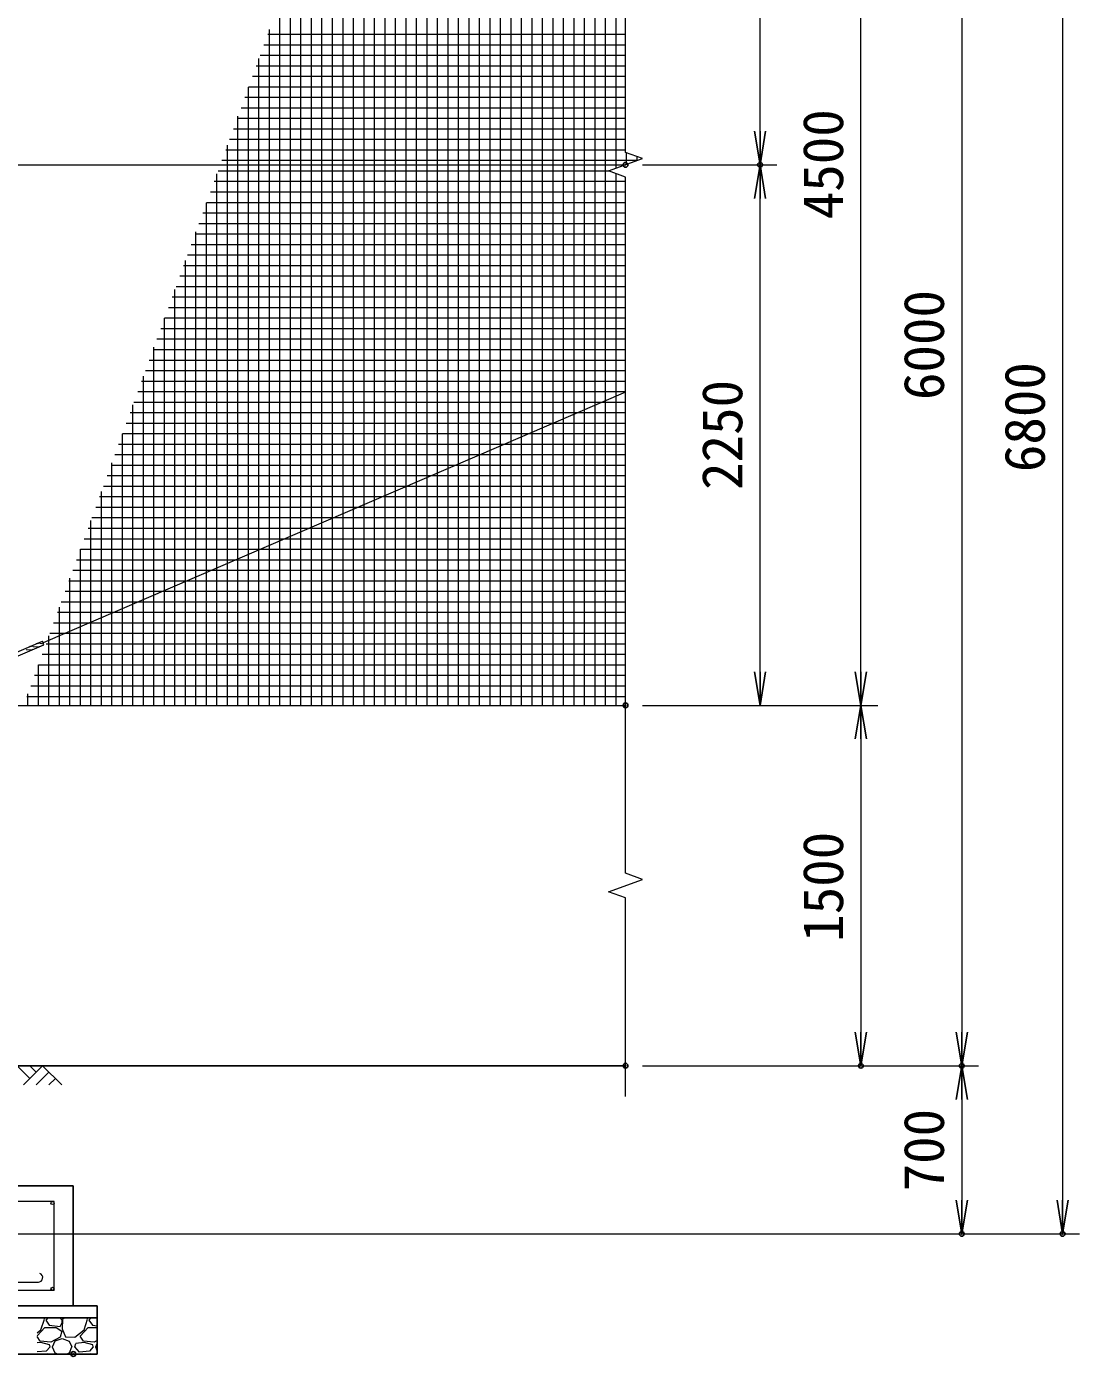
# Model space of a CAD drawing. Units: millimetres, scale not verified. Extents: x -14700 to 14700, y -10395 to 10395.
# Drawn here: x -1339 to 3046, y -2616 to 2919 of the extents above; entities that cross this region are included whole.
import ezdxf
from ezdxf.enums import TextEntityAlignment as Align

# ---------------------------------------------------------------- set-up
doc = ezdxf.new("R2010")
doc.units = ezdxf.units.MM
doc.header["$LTSCALE"] = 40
doc.header["$PDMODE"] = 32
doc.header["$PDSIZE"] = 20
for name, color, linetype, lineweight in [('0-3_D-STR3', 3, 'Continuous', 13), ('0-4_D-BGD', 7, 'Continuous', 25), ('0-5_D-STR-DIM', 7, 'Continuous', 13), ('0-9_D-STR2', 7, 'Continuous', 13), ('0-A_D-DCR-HCH', 7, 'Continuous', 13), ('0-B_D-STR4', 7, 'Continuous', 25)]:
    doc.layers.add(name, color=color, linetype=linetype, lineweight=lineweight)
doc.layers.add('0-6_0', color=7, linetype='Continuous')
doc.layers.add('0-7_Defpoints', color=8, linetype='Continuous')
doc.styles.add('ＭＳ ゴシック', font='')
doc.styles.get('ＭＳ ゴシック').set_extended_font_data('MS Gothic')

# ---------------------------------------------------------------- blocks, each defined once
blk = doc.blocks.new('_Open')
at = {"layer": '0-6_0'}
blk.add_line((-40, 6.67), (0, 0), dxfattribs=at)
blk.add_lwpolyline([(-40, -6.67), (0, 0), (-40, 0)], dxfattribs=at)

msp = doc.modelspace()

# ---------------------------------------------------------------- linework, layer by layer
at = {"layer": '0-3_D-STR3'}
for p, q in [((-10862.55, 2343.74), (1155.76, 2343.74)), ((1155.76, 1397.56), (-1269.31, 353.58)), ((-1438.07, 289.64), (-1272.74, 360.82)), ((-1431.74, 274.95), (-1266.41, 346.12)), ((-1311.85, 339.24), (-1296.7, 337.46)), ((-1282.46, 351.89), (-1267.92, 350.18)), ((-1341.24, 326.59), (-1326.09, 324.8)), ((-10862.55, 93.74), (1155.76, 93.74)), ((-1224.24, -1971.26), (-2064.24, -1971.26)), ((-1224.24, -2341.26), (-1224.24, -1971.26)), ((-1469.74, -2306.59), (-1289.31, -2306.59)), ((-1224.24, -2341.26), (-2064.24, -2341.26))]:
    msp.add_line(p, q, dxfattribs=at)
for centre in [(-1230.74, -1977.76), (-1230.74, -2334.76)]:
    msp.add_circle(centre, 6.5, dxfattribs=at)
for centre, radius, start, end in [((-1315.36, 309.45), 30, 83.29125, 115.66205), ((-1285.96, 322.1), 30, 83.29125, 115.66205), ((-1293.2, 367.25), 30, 263.29123, 293.29132), ((-1373.17, 308.87), 113.07, 19.23447, 27.34833), ((-1322.59, 354.6), 30, 263.29123, 293.29132), ((-1290.13, -2287.93), 18.68, 267.47455, 68.33411)]:
    msp.add_arc(centre, radius, start, end, dxfattribs=at)
at = {"layer": '0-4_D-BGD'}
msp.add_line((1155.76, -1406.26), (-1431.74, -1406.26), dxfattribs=at)
at = {"layer": '0-5_D-STR-DIM'}
for p, q in [((1155.76, 2395.05), (1155.76, 4766.15)), ((2975.76, 4553.74), (2975.76, -1966.26)), ((1715.76, 2483.74), (1715.76, 4453.74)), ((2135.76, 233.74), (2135.76, 4453.74)), ((2555.76, 4453.74), (2555.76, -1266.26)), ((1226.24, 2369.4), (1155.76, 2395.05)), ((1085.28, 2318.09), (1226.24, 2369.4)), ((1225.76, 2343.74), (1785.76, 2343.74)), ((1225.76, 2343.74), (1785.76, 2343.74)), ((1155.76, 2292.44), (1085.28, 2318.09)), ((1155.76, -604.95), (1155.76, 2292.44)), ((1715.76, 233.74), (1715.76, 2203.74)), ((1225.76, 93.74), (1785.76, 93.74)), ((1225.76, 93.74), (2205.76, 93.74)), ((1225.76, 93.74), (2205.76, 93.74)), ((2135.76, -46.26), (2135.76, -1266.26)), ((1226.24, -630.6), (1155.76, -604.95)), ((1085.28, -681.91), (1226.24, -630.6)), ((1155.76, -707.56), (1085.28, -681.91)), ((1155.76, -1533.85), (1155.76, -707.56)), ((1225.76, -1406.26), (2205.76, -1406.26)), ((1225.76, -1406.26), (2625.76, -1406.26)), ((1225.76, -1406.26), (2625.76, -1406.26)), ((2555.76, -1546.26), (2555.76, -1966.26)), ((-1499.24, -2106.26), (2625.76, -2106.26)), ((-1499.24, -2106.26), (3045.76, -2106.26))]:
    msp.add_line(p, q, dxfattribs=at)
at = {"layer": '0-7_Defpoints'}
for p in [(1155.76, 2343.74), (1715.76, 2343.74), (1155.76, 93.74), (1155.76, -1406.26), (2135.76, -1406.26), (2555.76, -1406.26), (2555.76, -2106.26), (2975.76, -2106.26), (-1144.24, -2606.26)]:
    msp.add_point(p, dxfattribs=at)
at = {"layer": '0-9_D-STR2'}
for p, q in [((285.19, 93.74), (285.19, 4589.65)), ((328.94, 93.74), (328.94, 4593.74)), ((372.69, 93.74), (372.69, 4593.74)), ((416.44, 93.74), (416.44, 4593.74)), ((460.19, 93.74), (460.19, 4593.74)), ((503.94, 93.74), (503.94, 4593.74)), ((547.69, 93.74), (547.69, 4593.74)), ((591.44, 93.74), (591.44, 4593.74)), ((635.19, 93.74), (635.19, 4593.74)), ((678.94, 93.74), (678.94, 4593.74)), ((722.69, 93.74), (722.69, 4593.74)), ((766.44, 93.74), (766.44, 4593.74)), ((810.19, 93.74), (810.19, 4593.74)), ((853.94, 93.74), (853.94, 4593.74)), ((897.69, 93.74), (897.69, 4593.74)), ((941.44, 93.74), (941.44, 4593.74)), ((985.19, 93.74), (985.19, 4593.74)), ((1028.94, 93.74), (1028.94, 4593.74)), ((1072.69, 93.74), (1072.69, 4593.74)), ((1116.44, 2329.43), (1116.44, 4593.74)), ((241.44, 93.74), (241.44, 4469.45)), ((197.69, 93.74), (197.69, 4349.25)), ((153.94, 93.74), (153.94, 4229.05)), ((110.19, 93.74), (110.19, 4108.85)), ((66.44, 93.74), (66.44, 3988.64)), ((22.69, 93.74), (22.69, 3868.44)), ((-21.06, 93.74), (-21.06, 3748.24)), ((-64.81, 93.74), (-64.81, 3628.04)), ((-108.56, 93.74), (-108.56, 3507.84)), ((-152.31, 93.74), (-152.31, 3387.63)), ((-196.06, 93.74), (-196.06, 3267.43)), ((-239.81, 93.74), (-239.81, 3147.23)), ((-283.56, 93.74), (-283.56, 3027.03)), ((-334.36, 2887.47), (1155.76, 2887.47)), ((-327.31, 93.74), (-327.31, 2906.83)), ((-350.28, 2843.72), (1155.76, 2843.72)), ((-371.06, 93.74), (-371.06, 2786.62)), ((-366.2, 2799.97), (1155.76, 2799.97)), ((-398.05, 2712.47), (1155.76, 2712.47)), ((-382.13, 2756.22), (1155.76, 2756.22)), ((-414.81, 93.74), (-414.81, 2666.42)), ((-413.97, 2668.72), (1155.76, 2668.72)), ((-429.9, 2624.97), (1155.76, 2624.97)), ((-445.82, 2581.22), (1155.76, 2581.22)), ((-477.67, 2493.72), (1155.76, 2493.72)), ((-461.75, 2537.47), (1155.76, 2537.47)), ((-458.56, 93.74), (-458.56, 2546.22)), ((-493.59, 2449.97), (1155.76, 2449.97)), ((-509.52, 2406.22), (1155.76, 2406.22)), ((-502.31, 93.74), (-502.31, 2426.02)), ((1160.19, 2345.36), (1160.19, 2393.44)), ((-525.44, 2362.47), (1207.22, 2362.47)), ((1203.94, 2361.28), (1203.94, 2377.51)), ((-557.29, 2274.97), (1155.76, 2274.97)), ((-546.06, 93.74), (-546.06, 2305.81)), ((-541.36, 2318.72), (1087.01, 2318.72)), ((1116.44, 93.74), (1116.44, 2306.75)), ((-573.21, 2231.22), (1155.76, 2231.22)), ((-589.81, 93.74), (-589.81, 2185.61)), ((-589.13, 2187.47), (1155.76, 2187.47)), ((-605.06, 2143.72), (1155.76, 2143.72)), ((-636.91, 2056.22), (1155.76, 2056.22)), ((-633.56, 93.74), (-633.56, 2065.41)), ((-620.98, 2099.97), (1155.76, 2099.97)), ((-652.83, 2012.47), (1155.76, 2012.47)), ((-677.31, 93.74), (-677.31, 1945.21)), ((-668.75, 1968.72), (1155.76, 1968.72)), ((-684.68, 1924.97), (1155.76, 1924.97)), ((-716.52, 1837.47), (1155.76, 1837.47)), ((-700.6, 1881.22), (1155.76, 1881.22)), ((-732.45, 1793.72), (1155.76, 1793.72)), ((-721.06, 93.74), (-721.06, 1825.01)), ((-748.37, 1749.97), (1155.76, 1749.97)), ((-780.22, 1662.47), (1155.76, 1662.47)), ((-764.81, 93.74), (-764.81, 1704.8)), ((-764.3, 1706.22), (1155.76, 1706.22)), ((-796.14, 1618.72), (1155.76, 1618.72)), ((-812.07, 1574.97), (1155.76, 1574.97)), ((-808.56, 93.74), (-808.56, 1584.6)), ((-827.99, 1531.22), (1155.76, 1531.22)), ((-859.84, 1443.72), (1155.76, 1443.72)), ((-852.31, 93.74), (-852.31, 1464.4)), ((-843.91, 1487.47), (1155.76, 1487.47)), ((-875.76, 1399.97), (1155.76, 1399.97)), ((-896.06, 93.74), (-896.06, 1344.2)), ((-891.69, 1356.22), (1155.76, 1356.22)), ((-907.61, 1312.47), (1155.76, 1312.47)), ((-939.81, 93.74), (-939.81, 1224)), ((-939.46, 1224.97), (1155.76, 1224.97)), ((-923.53, 1268.72), (1155.76, 1268.72)), ((-955.38, 1181.22), (1155.76, 1181.22)), ((-971.3, 1137.47), (1155.76, 1137.47)), ((-987.23, 1093.72), (1155.76, 1093.72)), ((-983.56, 93.74), (-983.56, 1103.79)), ((-1019.07, 1006.22), (1155.76, 1006.22)), ((-1003.15, 1049.97), (1155.76, 1049.97)), ((-1035, 962.47), (1155.76, 962.47)), ((-1027.31, 93.74), (-1027.31, 983.59)), ((-1050.92, 918.72), (1155.76, 918.72)), ((-1082.77, 831.22), (1155.76, 831.22)), ((-1071.06, 93.74), (-1071.06, 863.39)), ((-1066.85, 874.97), (1155.76, 874.97)), ((-1098.69, 787.47), (1155.76, 787.47)), ((-1114.81, 93.74), (-1114.81, 743.19)), ((-1114.62, 743.72), (1155.76, 743.72)), ((-1130.54, 699.97), (1155.76, 699.97)), ((-1162.39, 612.47), (1155.76, 612.47)), ((-1158.56, 93.74), (-1158.56, 622.98)), ((-1146.46, 656.22), (1155.76, 656.22)), ((-1178.31, 568.72), (1155.76, 568.72)), ((-1202.31, 93.74), (-1202.31, 502.78)), ((-1194.24, 524.97), (1155.76, 524.97)), ((-1210.16, 481.22), (1155.76, 481.22)), ((-1242.01, 393.72), (1155.76, 393.72)), ((-1226.08, 437.47), (1155.76, 437.47)), ((-1257.93, 349.97), (1155.76, 349.97)), ((-1246.06, 93.74), (-1246.06, 382.58)), ((-1273.85, 306.22), (1155.76, 306.22)), ((-1289.81, 93.74), (-1289.81, 262.38)), ((-1289.78, 262.47), (1155.76, 262.47)), ((-1321.62, 174.97), (1155.76, 174.97)), ((-1305.7, 218.72), (1155.76, 218.72)), ((-1337.55, 131.22), (1155.76, 131.22)), ((-1333.56, 93.74), (-1333.56, 142.18))]:
    msp.add_line(p, q, dxfattribs=at)
at = {"layer": '0-A_D-DCR-HCH'}
for p, q in [((-1325.31, -1459.47), (-1378.53, -1406.26)), ((-1272.1, -1406.26), (-1351.92, -1486.07)), ((-1298.57, -1433), (-1325.31, -1406.26)), ((-1245.5, -1432.86), (-1298.95, -1486.07)), ((-1272.1, -1406.26), (-1192.28, -1486.07)), ((-1218.89, -1459.47), (-1245.62, -1486.07)), ((-1278.85, -2506.24), (-1264.45, -2461.24)), ((-1264.45, -2461.24), (-1267.5, -2456.26)), ((-1250.47, -2456.26), (-1259.05, -2464.84)), ((-1259.05, -2464.84), (-1244.65, -2486.44)), ((-1244.65, -2486.44), (-1199.65, -2491.84)), ((-1190.65, -2464.84), (-1200.47, -2456.26)), ((-1199.65, -2491.84), (-1190.65, -2475.64)), ((-1188.85, -2463.04), (-1190.65, -2500.84)), ((-1190.65, -2475.64), (-1190.65, -2464.84)), ((-1181.42, -2456.26), (-1188.85, -2463.04)), ((-1098.85, -2506.24), (-1084.45, -2461.24)), ((-1084.45, -2461.24), (-1087.5, -2456.26)), ((-1070.47, -2456.26), (-1079.05, -2464.84)), ((-1079.05, -2464.84), (-1064.65, -2486.44)), ((-1064.65, -2486.44), (-1044.24, -2488.89)), ((-1294.24, -2530.54), (-1262.65, -2495.44)), ((-1294.24, -2518.13), (-1278.85, -2506.24)), ((-1282.45, -2553.04), (-1294.24, -2532.84)), ((-1262.65, -2495.44), (-1215.85, -2495.44)), ((-1199.65, -2536.84), (-1237.45, -2556.64)), ((-1219.45, -2551.24), (-1190.65, -2542.24)), ((-1215.85, -2495.44), (-1192.45, -2511.64)), ((-1192.45, -2511.64), (-1199.65, -2536.84)), ((-1190.65, -2500.84), (-1176.25, -2535.04)), ((-1190.65, -2542.24), (-1161.85, -2553.04)), ((-1176.25, -2535.04), (-1138.45, -2536.84)), ((-1138.45, -2536.84), (-1098.85, -2506.24)), ((-1115.05, -2531.44), (-1082.65, -2495.44)), ((-1102.45, -2553.04), (-1115.05, -2531.44)), ((-1082.65, -2495.44), (-1044.24, -2495.44)), ((-1278.85, -2558.44), (-1294.24, -2560.06)), ((-1257.25, -2594.44), (-1294.24, -2597.66)), ((-1237.45, -2556.64), (-1282.45, -2553.04)), ((-1242.85, -2567.44), (-1278.85, -2558.44)), ((-1241.05, -2576.44), (-1257.25, -2594.44)), ((-1241.05, -2576.44), (-1242.85, -2567.44)), ((-1232.05, -2576.44), (-1221.25, -2601.64)), ((-1230.25, -2576.44), (-1219.45, -2551.24)), ((-1161.85, -2553.04), (-1151.05, -2576.44)), ((-1160.05, -2601.64), (-1151.05, -2576.44)), ((-1138.45, -2576.44), (-1133.05, -2562.04)), ((-1118.65, -2598.04), (-1138.45, -2576.44)), ((-1098.85, -2558.44), (-1133.05, -2562.04)), ((-1077.25, -2594.44), (-1118.65, -2598.04)), ((-1057.45, -2556.64), (-1102.45, -2553.04)), ((-1062.85, -2567.44), (-1098.85, -2558.44)), ((-1061.05, -2576.44), (-1077.25, -2594.44)), ((-1061.05, -2576.44), (-1062.85, -2567.44)), ((-1044.24, -2549.72), (-1057.45, -2556.64)), ((-1052.05, -2576.44), (-1044.24, -2594.67)), ((-1050.25, -2576.44), (-1044.24, -2562.41)), ((-1253.65, -2605.24), (-1256.02, -2606.26)), ((-1250.61, -2606.26), (-1253.65, -2605.24)), ((-1221.25, -2601.64), (-1205.57, -2606.26)), ((-1175.74, -2606.26), (-1160.05, -2601.64)), ((-1147.45, -2605.24), (-1148.56, -2606.26)), ((-1135.29, -2606.26), (-1147.45, -2605.24)), ((-1073.65, -2605.24), (-1076.02, -2606.26)), ((-1070.61, -2606.26), (-1073.65, -2605.24))]:
    msp.add_line(p, q, dxfattribs=at)
at = {"layer": '0-B_D-STR4'}
for p, q in [((-1431.74, -1906.26), (-1144.24, -1906.26)), ((-1144.24, -2406.26), (-1144.24, -1906.26)), ((-1044.24, -2406.26), (-2244.24, -2406.26)), ((-1044.24, -2406.26), (-1044.24, -2606.26)), ((-1044.24, -2456.26), (-2244.24, -2456.26)), ((-1044.24, -2606.26), (-2244.24, -2606.26))]:
    msp.add_line(p, q, dxfattribs=at)

# ---------------------------------------------------------------- block references
at = {"layer": '0-5_D-STR-DIM', "xscale": 3.5, "yscale": 3.5}
for p, rotation in [((1715.76, 2343.74), 270), ((1715.76, 2343.74), 90), ((1715.76, 93.74), 270), ((2135.76, 93.74), 270), ((2135.76, 93.74), 90), ((2135.76, -1406.26), 270), ((2555.76, -1406.26), 270), ((2555.76, -1406.26), 90), ((2555.76, -2106.26), 270), ((2975.76, -2106.26), 270)]:
    msp.add_blockref('_Open', p, dxfattribs=dict(at, rotation=rotation))

# ---------------------------------------------------------------- texts
at = {"layer": '0-5_D-STR-DIM', "style": 'ＭＳ ゴシック'}
for s, p in [('4500', (2112.14, 2117.12)), ('6000', (2532.14, 1364.49)), ('6800', (2952.14, 1064.49)), ('2250', (1692.14, 990.37)), ('1500', (2112.14, -890.41)), ('700', (2532.14, -1929.51))]:
    msp.add_text(s, height=168.3, rotation=90, dxfattribs=at).set_placement(p, align=Align.BOTTOM_LEFT)

doc.saveas('drawing.dxf')
